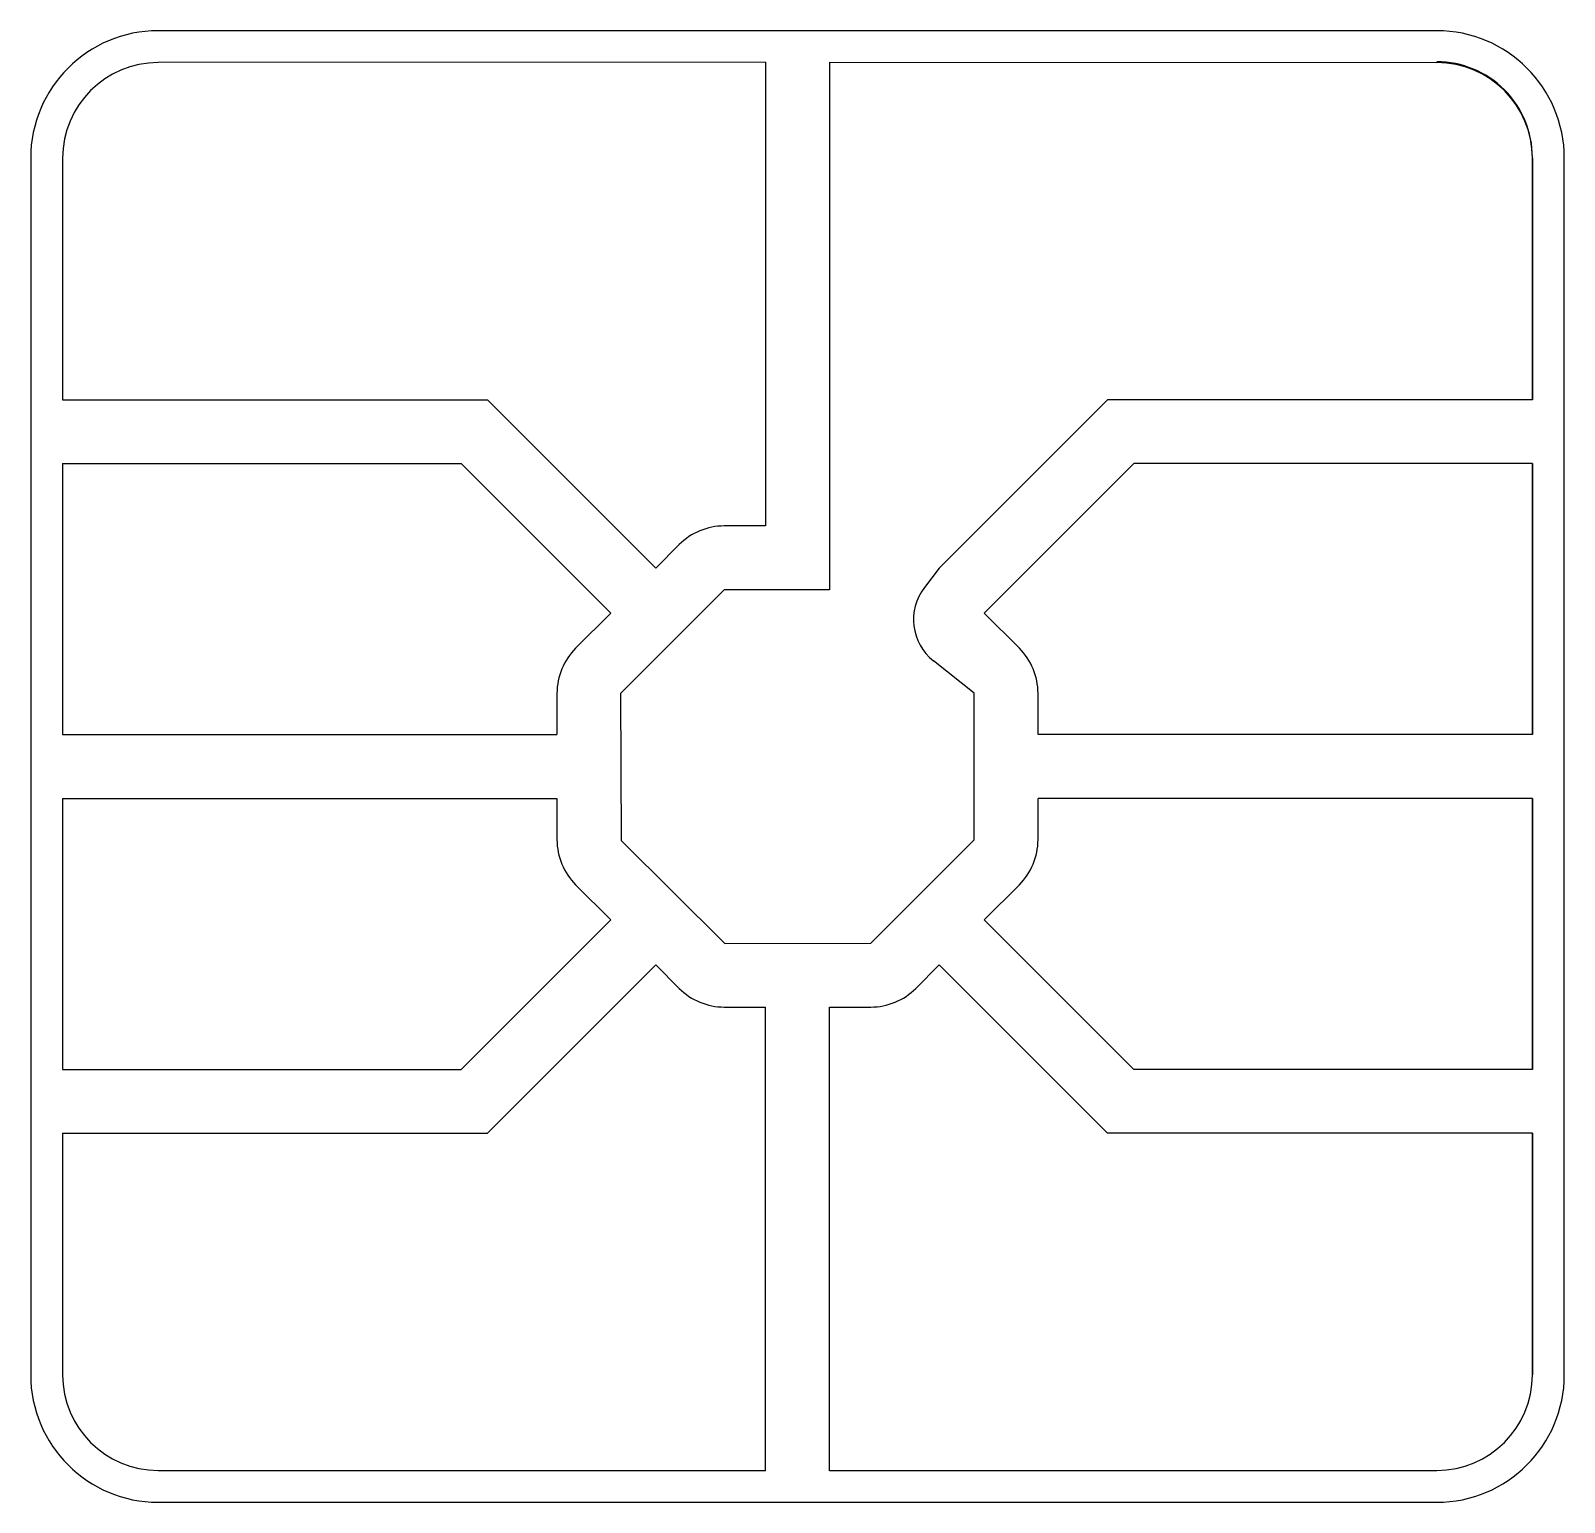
# Model space of a CAD drawing. Header units: millimetres. Extents: x -4.81 to 4.81, y -4.62 to 4.62.
import ezdxf

# ---------------------------------------------------------------- set-up
doc = ezdxf.new("R2010")
doc.units = ezdxf.units.MM
doc.layers.add('Sketch', color=7, linetype='CONTINUOUS')

msp = doc.modelspace()

# ---------------------------------------------------------------- linework, layer by layer
at = {"layer": 'Sketch'}
for p, q in [((4.01, 4.615), (-4.01, 4.615)), ((-0.2, 4.4174), (-4.0104, 4.415)), ((-0.2, 4.4174), (-0.2, 1.5087)), ((0.2, 4.4174), (4.0104, 4.415)), ((0.2, 4.4174), (0.2, 1.5087)), ((-4.81, 3.815), (-4.81, -3.815)), ((-4.61, 3.815), (-4.61, 2.3)), ((4.61, 2.3), (4.61, 3.82)), ((4.61, 3.815), (4.61, 2.3)), ((4.81, -3.815), (4.81, 3.815)), ((-4.61, 2.3), (-1.9443, 2.3)), ((-1.9443, 2.3), (-0.8889, 1.2446)), ((1.9443, 2.3), (0.8889, 1.2446)), ((4.61, 2.3), (1.9443, 2.3)), ((-4.61, 1.9), (-2.11, 1.9)), ((-4.61, 1.9), (-4.61, 0.2)), ((-2.11, 1.9), (-1.1718, 0.9618)), ((2.11, 1.9), (1.1718, 0.9618)), ((4.61, 1.9), (2.11, 1.9)), ((4.61, 0.2), (4.61, 1.9)), ((4.61, 1.9), (4.61, 0.2)), ((-0.2, 1.5087), (-0.4592, 1.5087)), ((0.2, 1.5087), (0.2, 1.1087)), ((-0.7421, 1.3915), (-0.8889, 1.2446)), ((0.8889, 1.2446), (0.7959, 1.1232)), ((-0.4592, 1.1087), (-1.1094, 0.4574)), ((0.2, 1.1087), (-0.4592, 1.1087)), ((-1.1718, 0.9618), (-1.3915, 0.7421)), ((1.3915, 0.7421), (1.1718, 0.9618)), ((1.1087, 0.4592), (0.8528, 0.6626)), ((-1.5087, 0.4592), (-1.5087, 0.2)), ((-1.1094, 0.4574), (-1.107, -0.4632)), ((1.1087, -0.4592), (1.1087, 0.4592)), ((1.5087, 0.2), (1.5087, 0.4592)), ((-4.61, 0.2), (-1.5087, 0.2)), ((4.61, 0.2), (1.5087, 0.2)), ((-4.61, -0.2), (-1.5087, -0.2)), ((-4.61, -0.2), (-4.61, -1.9)), ((-1.5087, -0.2), (-1.5087, -0.4592)), ((1.5087, -0.4592), (1.5087, -0.2)), ((4.61, -0.2), (1.5087, -0.2)), ((4.61, -1.9), (4.61, -0.2)), ((4.61, -0.2), (4.61, -1.9)), ((-1.107, -0.4632), (-0.4555, -1.1102)), ((0.4592, -1.1087), (1.1087, -0.4592)), ((-1.3915, -0.7421), (-1.1718, -0.9618)), ((1.1718, -0.9618), (1.3915, -0.7421)), ((-2.11, -1.9), (-1.1718, -0.9618)), ((2.11, -1.9), (1.1718, -0.9618)), ((-0.4555, -1.1102), (0.4592, -1.1087)), ((-1.9443, -2.3), (-0.8889, -1.2446)), ((-0.8889, -1.2446), (-0.7421, -1.3915)), ((0.7421, -1.3915), (0.8889, -1.2446)), ((1.9443, -2.3), (0.8889, -1.2446)), ((-0.4592, -1.5087), (-0.2, -1.5087)), ((-0.2, -4.4174), (-0.2, -1.5087)), ((0.2, -4.4174), (0.2, -1.5087)), ((0.2, -1.5087), (0.4592, -1.5087)), ((-4.61, -1.9), (-2.11, -1.9)), ((4.61, -1.9), (2.11, -1.9)), ((-4.61, -2.3), (-4.61, -3.815)), ((-4.61, -2.3), (-1.9443, -2.3)), ((4.61, -2.3), (1.9443, -2.3)), ((4.61, -2.3), (4.61, -3.815)), ((4.61, -3.815), (4.61, -2.3)), ((-4.01, -4.415), (-0.2, -4.415)), ((0.2, -4.415), (4.01, -4.415)), ((-4.01, -4.615), (4.01, -4.615))]:
    msp.add_line(p, q, dxfattribs=at)
for centre, radius, start, end in [((-4.01, 3.815), 0.8, 90, 180), ((4.01, 3.815), 0.8, 0, 90), ((-4.01, 3.815), 0.6, 90.03572, 180), ((4.01, 3.82), 0.6, 0, 90.03572), ((4.01, 3.815), 0.6, 0, 89.96428), ((-0.4592, 1.1087), 0.4, 90, 135), ((1.0589, 0.9218), 0.3312, 142.56223, -128.48201), ((-1.1087, 0.4592), 0.4, 135, 180), ((1.1087, 0.4592), 0.4, 0, 45), ((-1.1087, -0.4592), 0.4, 180, -135), ((1.1087, -0.4592), 0.4, -45, 0), ((-0.4592, -1.1087), 0.4, -135, -90), ((0.4592, -1.1087), 0.4, -90, -45), ((-4.01, -3.815), 0.8, 180, -90), ((-4.01, -3.815), 0.6, 180, -90), ((4.01, -3.815), 0.8, -90, 0), ((4.01, -3.815), 0.6, -90, 0)]:
    msp.add_arc(centre, radius, start, end, dxfattribs=at)

doc.saveas('drawing.dxf')
